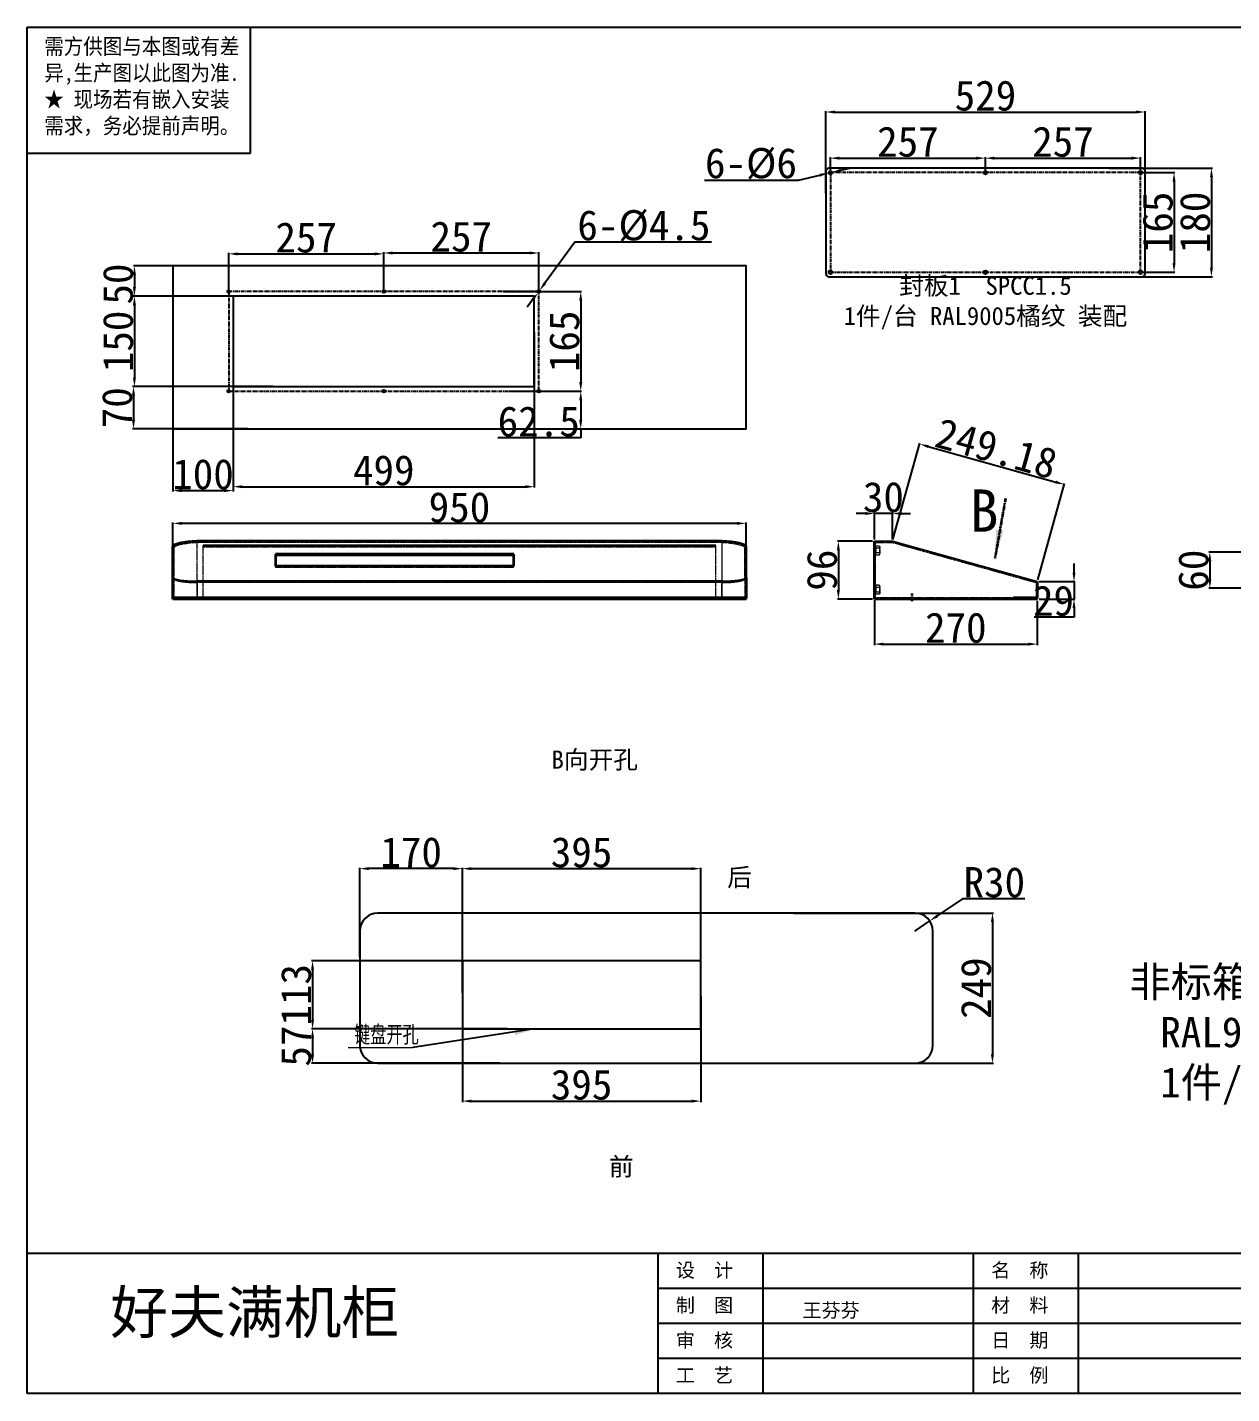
# Model space of a CAD drawing. Header units: millimetres. Extents: x 6893 to 19543, y -3475 to 6590.
# Drawn here: x 16245 to 18241, y 3377 to 5642 of the extents above; entities that cross this region are included whole.
import ezdxf

# ---------------------------------------------------------------- set-up
doc = ezdxf.new("R2010")
doc.units = ezdxf.units.MM
for name, pattern in [('ACAD_ISO04W100', [30, 24, -3, 0, -3]), ('ACAD_ISO08W100', [36, 24, -3, 6, -3]), ('ACISOWELD', [3, 2, -1]), ('CENTER', [10.16, 6.35, -1.27, 1.27, -1.27]), ('HIDDEN', [1.905, 1.27, -0.635]), ('PHANTOM', [12.7, 6.35, -1.27, 1.27, -1.27, 1.27, -1.27])]:
    doc.linetypes.add(name, pattern=pattern)
for name, color, linetype in [('6文字层', 3, 'Continuous'), ('shixian', 7, 'Continuous'), ('tukuang', 7, 'Continuous'), ('xuxian1', 6, 'ACAD_ISO04W100'), ('zhongxingxian', 1, 'ACAD_ISO08W100')]:
    doc.layers.add(name, color=color, linetype=linetype)
doc.layers.add('图框', color=7, linetype='Continuous', lineweight=15)
doc.layers.add('轮廓层', color=7, linetype='Continuous', lineweight=30)
doc.styles.add('SLDTEXTSTYLE0', font='')
doc.styles.add('SLDTEXTSTYLE3', font='TXT', dxfattribs={"width": 0.7, "bigfont": 'bigfont'})
doc.styles.get("Standard").update_dxf_attribs({"font": ''})
doc.styles.get('SLDTEXTSTYLE0').set_extended_font_data('宋体')
doc.styles.get('Standard').set_extended_font_data('SimSun')
doc.dimstyles.new('50#', dxfattribs={"dimtxt": 50, "dimasz": 15, "dimexe": 1.5, "dimexo": 3, "dimgap": 2, "dimtad": 1, "dimtoh": 1, "dimzin": 12, "dimdsep": 46, "dimtxsty": 'Standard', "dimcen": 20, "dimclrd": 3, "dimclre": 3, "dimclrt": 7, "dimadec": 0, "dimazin": 3, "dimtfac": 1, "dimtmove": 0, "dimatfit": 3, "dimfxl": 1, "dimarcsym": 0})
doc.dimstyles.new('SLDDIMSTYLE11', dxfattribs={"dimtxt": 0.18, "dimasz": 32.64, "dimexe": 0, "dimexo": 0.0625, "dimgap": 0, "dimtad": 0, "dimtih": 1, "dimtoh": 1, "dimdec": 0, "dimrnd": 1e-09, "dimzin": 0, "dimdsep": 46, "dimtxsty": 'Standard', "dimsah": 1, "dimcen": 0.09, "dimadec": 0, "dimazin": 0, "dimtfac": 32.64, "dimtdec": 0, "dimtofl": 0, "dimtmove": 0, "dimatfit": 3, "dimfxl": 1, "dimfrac": 2, "dimtolj": 1, "dimtzin": 0, "dimarcsym": 0})

# ---------------------------------------------------------------- blocks, each defined once
blk = doc.blocks.new('SW_NOTE_9')
at = {"color": 0, "linetype": 'Continuous', "lineweight": 0}
blk.add_line((-106.8, 0), (0, 0), dxfattribs=at)
at = {"color": 0, "linetype": 'Continuous', "lineweight": 0, "insert": (-43.5, 35.5), "char_height": 28, "attachment_point": 2, "style": 'SLDTEXTSTYLE3'}
blk.add_mtext('{\\fSimSun|b0|i0|c134|p2;键盘开孔}', dxfattribs=at)
blk = doc.blocks.new('*D27')
at = {"color": 3, "lineweight": -2, "transparency": 16777216}
for p, q in [((16795.8, 4101.1), (16795.8, 4248.8)), ((16950.8, 4247.3), (16810.8, 4247.3)), ((16965.8, 4041.2), (16965.8, 4248.8))]:
    blk.add_line(p, q, dxfattribs=at)
at = {"color": 3, "transparency": 16777216}
for points in [[(16810.8, 4249.8), (16810.8, 4244.8), (16795.8, 4247.3)], [(16950.8, 4244.8), (16950.8, 4249.8), (16965.8, 4247.3)]]:
    blk.add_solid(points, dxfattribs=at)
at = {"layer": 'Defpoints', "color": 0, "transparency": 16777216}
for p in [(16795.8, 4247.3), (16795.8, 4098.1), (16965.8, 4038.2)]:
    blk.add_point(p, dxfattribs=at)
at = {"color": 7, "transparency": 16777216, "insert": (16880.8, 4274.3), "char_height": 50, "attachment_point": 5}
blk.add_mtext('170', dxfattribs=at)
blk = doc.blocks.new('*D28')
at = {"color": 3, "lineweight": -2, "transparency": 16777216}
for p, q in [((17039.8, 4094.7), (16715.9, 4094.7)), ((16717.4, 4079.7), (16717.4, 3996.7)), ((17039.8, 3981.7), (16715.9, 3981.7))]:
    blk.add_line(p, q, dxfattribs=at)
at = {"color": 3, "transparency": 16777216}
for points in [[(16719.9, 4079.7), (16714.9, 4079.7), (16717.4, 4094.7)], [(16714.9, 3996.7), (16719.9, 3996.7), (16717.4, 3981.7)]]:
    blk.add_solid(points, dxfattribs=at)
at = {"layer": 'Defpoints', "color": 0, "transparency": 16777216}
for p in [(17042.8, 4094.7), (16717.4, 3981.7), (17042.8, 3981.7)]:
    blk.add_point(p, dxfattribs=at)
at = {"color": 7, "transparency": 16777216, "insert": (16690.4, 4038.2), "char_height": 50, "attachment_point": 5, "rotation": 90}
blk.add_mtext('113', dxfattribs=at)
blk = doc.blocks.new('*D29')
at = {"color": 3, "lineweight": -2, "transparency": 16777216}
for p, q in [((17010.8, 3981.7), (16715.9, 3981.7)), ((16717.4, 3966.7), (16717.4, 3939.7)), ((17027, 3924.7), (16715.9, 3924.7))]:
    blk.add_line(p, q, dxfattribs=at)
at = {"color": 3, "transparency": 16777216}
for points in [[(16719.9, 3966.7), (16714.9, 3966.7), (16717.4, 3981.7)], [(16714.9, 3939.7), (16719.9, 3939.7), (16717.4, 3924.7)]]:
    blk.add_solid(points, dxfattribs=at)
at = {"layer": 'Defpoints', "color": 0, "transparency": 16777216}
for p in [(17013.8, 3981.7), (16717.4, 3924.7), (17030, 3924.7)]:
    blk.add_point(p, dxfattribs=at)
at = {"color": 7, "transparency": 16777216, "insert": (16690.4, 3953.2), "char_height": 50, "attachment_point": 5, "rotation": 90}
blk.add_mtext('57', dxfattribs=at)
blk = doc.blocks.new('*D30')
at = {"color": 3, "lineweight": -2, "transparency": 16777216}
for p, q in [((16965.8, 4041.2), (16965.8, 4248.8)), ((16980.8, 4247.3), (17345.8, 4247.3)), ((17360.8, 4041.2), (17360.8, 4248.8))]:
    blk.add_line(p, q, dxfattribs=at)
at = {"color": 3, "transparency": 16777216}
for points in [[(16980.8, 4249.8), (16980.8, 4244.8), (16965.8, 4247.3)], [(17345.8, 4244.8), (17345.8, 4249.8), (17360.8, 4247.3)]]:
    blk.add_solid(points, dxfattribs=at)
at = {"layer": 'Defpoints', "color": 0, "transparency": 16777216}
for p in [(17360.8, 4247.3), (16965.8, 4038.2), (17360.8, 4038.2)]:
    blk.add_point(p, dxfattribs=at)
at = {"color": 7, "transparency": 16777216, "insert": (17163.3, 4274.3), "char_height": 50, "attachment_point": 5}
blk.add_mtext('395', dxfattribs=at)
blk = doc.blocks.new('*D31')
at = {"color": 3, "lineweight": -2, "transparency": 16777216}
for p, q in [((16965.8, 4035.2), (16965.8, 3860.5)), ((17360.8, 4035.2), (17360.8, 3860.5)), ((16980.8, 3862), (17345.8, 3862))]:
    blk.add_line(p, q, dxfattribs=at)
at = {"color": 3, "transparency": 16777216}
for points in [[(16980.8, 3864.5), (16980.8, 3859.5), (16965.8, 3862)], [(17345.8, 3859.5), (17345.8, 3864.5), (17360.8, 3862)]]:
    blk.add_solid(points, dxfattribs=at)
at = {"layer": 'Defpoints', "color": 0, "transparency": 16777216}
for p in [(16965.8, 4038.2), (17360.8, 4038.2), (17360.8, 3862)]:
    blk.add_point(p, dxfattribs=at)
at = {"color": 7, "transparency": 16777216, "insert": (17163.3, 3889), "char_height": 50, "attachment_point": 5}
blk.add_mtext('395', dxfattribs=at)
blk = doc.blocks.new('*D35')
at = {"layer": 'Defpoints', "color": 0, "transparency": 16777216}
for p in [(16485.9, 4819.6), (16485.9, 4694.1), (17435.9, 4694.1)]:
    blk.add_point(p, dxfattribs=at)
at = {"layer": '轮廓层', "color": 3, "lineweight": -2, "transparency": 16777216}
for p, q in [((16485.9, 4697.1), (16485.9, 4821.1)), ((17420.9, 4819.6), (16500.9, 4819.6)), ((17435.9, 4697.1), (17435.9, 4821.1))]:
    blk.add_line(p, q, dxfattribs=at)
at = {"layer": '轮廓层', "color": 3, "transparency": 16777216}
for points in [[(16500.9, 4822.1), (16500.9, 4817.1), (16485.9, 4819.6)], [(17420.9, 4817.1), (17420.9, 4822.1), (17435.9, 4819.6)]]:
    blk.add_solid(points, dxfattribs=at)
at = {"layer": '轮廓层', "color": 7, "transparency": 16777216, "insert": (16960.9, 4871.6), "char_height": 50, "attachment_point": 2}
blk.add_mtext('950', dxfattribs=at)
blk = doc.blocks.new('*D36')
at = {"color": 3, "lineweight": -2, "transparency": 16777216}
for p, q in [((17645.6, 4790.1), (17587.4, 4790.1)), ((17588.9, 4775.1), (17588.9, 4709.1)), ((17645.6, 4694.1), (17587.4, 4694.1))]:
    blk.add_line(p, q, dxfattribs=at)
at = {"color": 3, "transparency": 16777216}
for points in [[(17591.4, 4775.1), (17586.4, 4775.1), (17588.9, 4790.1)], [(17586.4, 4709.1), (17591.4, 4709.1), (17588.9, 4694.1)]]:
    blk.add_solid(points, dxfattribs=at)
at = {"layer": 'Defpoints', "color": 0, "transparency": 16777216}
for p in [(17648.6, 4790.1), (17588.9, 4694.1), (17648.6, 4694.1)]:
    blk.add_point(p, dxfattribs=at)
at = {"color": 7, "transparency": 16777216, "insert": (17561.9, 4742.1), "char_height": 50, "attachment_point": 5, "rotation": 90}
blk.add_mtext('96', dxfattribs=at)
blk = doc.blocks.new('*D37')
at = {"color": 3, "lineweight": -2, "transparency": 16777216}
for p, q in [((17648.6, 4692.1), (17648.6, 4618)), ((17918.6, 4691.1), (17918.6, 4618)), ((17663.6, 4619.5), (17903.6, 4619.5))]:
    blk.add_line(p, q, dxfattribs=at)
at = {"color": 3, "transparency": 16777216}
for points in [[(17663.6, 4622), (17663.6, 4617), (17648.6, 4619.5)], [(17903.6, 4617), (17903.6, 4622), (17918.6, 4619.5)]]:
    blk.add_solid(points, dxfattribs=at)
at = {"layer": 'Defpoints', "color": 0, "transparency": 16777216}
for p in [(17648.6, 4695.1), (17918.6, 4694.1), (17918.6, 4619.5)]:
    blk.add_point(p, dxfattribs=at)
at = {"color": 7, "transparency": 16777216, "insert": (17783.6, 4646.5), "char_height": 50, "attachment_point": 5}
blk.add_mtext('270', dxfattribs=at)
blk = doc.blocks.new('*D38')
at = {"color": 3, "lineweight": -2, "transparency": 16777216}
for p, q in [((17794.7, 4197.5), (17752.9, 4169)), ((17898.1, 4197.5), (17794.7, 4197.5)), ((17715.8, 4143.7), (17740.5, 4160.6))]:
    blk.add_line(p, q, dxfattribs=at)
at = {"color": 3, "transparency": 16777216}
blk.add_solid([(17751.5, 4171.1), (17754.4, 4167), (17740.5, 4160.6)], dxfattribs=at)
at = {"layer": 'Defpoints', "color": 0, "transparency": 16777216}
for p in [(17740.5, 4160.6), (17715.8, 4143.7)]:
    blk.add_point(p, dxfattribs=at)
at = {"color": 7, "transparency": 16777216, "insert": (17847.4, 4224.5), "char_height": 50, "attachment_point": 5}
blk.add_mtext('R30', dxfattribs=at)
blk = doc.blocks.new('*D39')
at = {"color": 3, "lineweight": -2, "transparency": 16777216}
for p, q in [((17679.4, 4793), (17723.9, 4952.5)), ((17738, 4947), (17949.1, 4888.1)), ((17919.4, 4726), (17963.9, 4885.5))]:
    blk.add_line(p, q, dxfattribs=at)
at = {"color": 3, "transparency": 16777216}
for points in [[(17738.7, 4949.4), (17737.3, 4944.6), (17723.5, 4951.1)], [(17948.4, 4885.7), (17949.8, 4890.5), (17963.5, 4884.1)]]:
    blk.add_solid(points, dxfattribs=at)
at = {"layer": 'Defpoints', "color": 0, "transparency": 16777216}
for p in [(17963.5, 4884.1), (17678.6, 4790.1), (17918.6, 4723.1)]:
    blk.add_point(p, dxfattribs=at)
at = {"color": 7, "transparency": 16777216, "insert": (17850.8, 4943.6), "char_height": 50, "attachment_point": 5, "rotation": 344.402}
blk.add_mtext('249.18', dxfattribs=at)
blk = doc.blocks.new('*D40')
at = {"color": 3, "lineweight": -2, "transparency": 16777216}
for p, q in [((16578.4, 5206.8), (16578.4, 5267.8)), ((16593.4, 5266.3), (16820.4, 5266.3)), ((16835.4, 5206.8), (16835.4, 5267.8))]:
    blk.add_line(p, q, dxfattribs=at)
at = {"color": 3, "transparency": 16777216}
for points in [[(16593.4, 5268.8), (16593.4, 5263.8), (16578.4, 5266.3)], [(16820.4, 5263.8), (16820.4, 5268.8), (16835.4, 5266.3)]]:
    blk.add_solid(points, dxfattribs=at)
at = {"layer": 'Defpoints', "color": 0, "transparency": 16777216}
for p in [(16835.4, 5266.3), (16578.4, 5203.8), (16835.4, 5203.8)]:
    blk.add_point(p, dxfattribs=at)
at = {"color": 7, "transparency": 16777216, "insert": (16706.9, 5293.3), "char_height": 50, "attachment_point": 5}
blk.add_mtext('257', dxfattribs=at)
blk = doc.blocks.new('*D41')
at = {"color": 3, "lineweight": -2, "transparency": 16777216}
for p, q in [((16835.4, 5206.8), (16835.4, 5269.3)), ((16850.4, 5267.8), (17077.4, 5267.8)), ((17092.4, 5206.8), (17092.4, 5269.3))]:
    blk.add_line(p, q, dxfattribs=at)
at = {"color": 3, "transparency": 16777216}
for points in [[(16850.4, 5270.3), (16850.4, 5265.3), (16835.4, 5267.8)], [(17077.4, 5265.3), (17077.4, 5270.3), (17092.4, 5267.8)]]:
    blk.add_solid(points, dxfattribs=at)
at = {"layer": 'Defpoints', "color": 0, "transparency": 16777216}
for p in [(17092.4, 5267.8), (16835.4, 5203.8), (17092.4, 5203.8)]:
    blk.add_point(p, dxfattribs=at)
at = {"color": 7, "transparency": 16777216, "insert": (16963.9, 5294.8), "char_height": 50, "attachment_point": 5}
blk.add_mtext('257', dxfattribs=at)
blk = doc.blocks.new('*D42')
at = {"color": 3, "lineweight": -2, "transparency": 16777216}
for p, q in [((16597, 5246.3), (16420.7, 5246.3)), ((16422.2, 5231.3), (16422.2, 5211.3)), ((16612.7, 5196.3), (16420.7, 5196.3))]:
    blk.add_line(p, q, dxfattribs=at)
at = {"color": 3, "transparency": 16777216}
for points in [[(16424.7, 5231.3), (16419.7, 5231.3), (16422.2, 5246.3)], [(16419.7, 5211.3), (16424.7, 5211.3), (16422.2, 5196.3)]]:
    blk.add_solid(points, dxfattribs=at)
at = {"layer": 'Defpoints', "color": 0, "transparency": 16777216}
for p in [(16600, 5246.3), (16422.2, 5196.3), (16615.7, 5196.3)]:
    blk.add_point(p, dxfattribs=at)
at = {"color": 7, "transparency": 16777216, "insert": (16395.2, 5216.3), "char_height": 50, "attachment_point": 5, "rotation": 90}
blk.add_mtext('50', dxfattribs=at)
blk = doc.blocks.new('*D43')
at = {"color": 3, "lineweight": -2, "transparency": 16777216}
for p, q in [((16612.7, 5196.3), (16420.7, 5196.3)), ((16422.2, 5181.3), (16422.2, 5061.3)), ((16652.1, 5046.3), (16420.7, 5046.3))]:
    blk.add_line(p, q, dxfattribs=at)
at = {"color": 3, "transparency": 16777216}
for points in [[(16424.7, 5181.3), (16419.7, 5181.3), (16422.2, 5196.3)], [(16419.7, 5061.3), (16424.7, 5061.3), (16422.2, 5046.3)]]:
    blk.add_solid(points, dxfattribs=at)
at = {"layer": 'Defpoints', "color": 0, "transparency": 16777216}
for p in [(16615.7, 5196.3), (16422.2, 5046.3), (16655.1, 5046.3)]:
    blk.add_point(p, dxfattribs=at)
at = {"color": 7, "transparency": 16777216, "insert": (16395.2, 5121.3), "char_height": 50, "attachment_point": 5, "rotation": 90}
blk.add_mtext('150', dxfattribs=at)
blk = doc.blocks.new('*D44')
at = {"color": 3, "lineweight": -2, "transparency": 16777216}
for p, q in [((17033.9, 5203.8), (17163.4, 5203.8)), ((17161.9, 5188.8), (17161.9, 5053.8)), ((17048.4, 5038.8), (17163.4, 5038.8))]:
    blk.add_line(p, q, dxfattribs=at)
at = {"color": 3, "transparency": 16777216}
for points in [[(17164.4, 5188.8), (17159.4, 5188.8), (17161.9, 5203.8)], [(17159.4, 5053.8), (17164.4, 5053.8), (17161.9, 5038.8)]]:
    blk.add_solid(points, dxfattribs=at)
at = {"layer": 'Defpoints', "color": 0, "transparency": 16777216}
for p in [(17030.9, 5203.8), (17045.4, 5038.8), (17161.9, 5038.8)]:
    blk.add_point(p, dxfattribs=at)
at = {"color": 7, "transparency": 16777216, "insert": (17134.9, 5121.3), "char_height": 50, "attachment_point": 5, "rotation": 90}
blk.add_mtext('165', dxfattribs=at)
blk = doc.blocks.new('*D45')
at = {"color": 3, "lineweight": -2, "transparency": 16777216}
for p, q in [((17152.3, 5285.7), (17102.6, 5217.7)), ((17378.9, 5285.7), (17152.3, 5285.7)), ((17082.2, 5189.9), (17073.4, 5177.8)), ((17091.1, 5202), (17093.8, 5205.6))]:
    blk.add_line(p, q, dxfattribs=at)
at = {"color": 3, "transparency": 16777216}
for points in [[(17100.6, 5219.2), (17104.6, 5216.2), (17093.8, 5205.6)], [(17084.3, 5188.4), (17080.2, 5191.3), (17091.1, 5202)]]:
    blk.add_solid(points, dxfattribs=at)
at = {"layer": 'Defpoints', "color": 0, "transparency": 16777216}
for p in [(17091.1, 5202), (17093.8, 5205.6)]:
    blk.add_point(p, dxfattribs=at)
at = {"color": 7, "transparency": 16777216, "insert": (17266.6, 5312.7), "char_height": 50, "attachment_point": 5}
blk.add_mtext('6-%%c4.5', dxfattribs=at)
blk = doc.blocks.new('*D46')
at = {"color": 3, "lineweight": -2, "transparency": 16777216}
for p, q in [((17568.2, 5366.9), (17568.2, 5503)), ((17583.2, 5501.5), (18082.2, 5501.5)), ((18097.2, 5366.9), (18097.2, 5503))]:
    blk.add_line(p, q, dxfattribs=at)
at = {"color": 3, "transparency": 16777216}
for points in [[(17583.2, 5504), (17583.2, 5499), (17568.2, 5501.5)], [(18082.2, 5499), (18082.2, 5504), (18097.2, 5501.5)]]:
    blk.add_solid(points, dxfattribs=at)
at = {"layer": 'Defpoints', "color": 0, "transparency": 16777216}
for p in [(18097.2, 5501.5), (17568.2, 5363.9), (18097.2, 5363.9)]:
    blk.add_point(p, dxfattribs=at)
at = {"color": 7, "transparency": 16777216, "insert": (17832.7, 5528.5), "char_height": 50, "attachment_point": 5}
blk.add_mtext('529', dxfattribs=at)
blk = doc.blocks.new('*D47')
at = {"color": 3, "lineweight": -2, "transparency": 16777216}
for p, q in [((18037.9, 5408.5), (18208.8, 5408.5)), ((18207.3, 5393.5), (18207.3, 5243.5)), ((18037.9, 5228.5), (18208.8, 5228.5))]:
    blk.add_line(p, q, dxfattribs=at)
at = {"color": 3, "transparency": 16777216}
for points in [[(18209.8, 5393.5), (18204.8, 5393.5), (18207.3, 5408.5)], [(18204.8, 5243.5), (18209.8, 5243.5), (18207.3, 5228.5)]]:
    blk.add_solid(points, dxfattribs=at)
at = {"layer": 'Defpoints', "color": 0, "transparency": 16777216}
for p in [(18034.9, 5408.5), (18034.9, 5228.5), (18207.3, 5228.5)]:
    blk.add_point(p, dxfattribs=at)
at = {"color": 7, "transparency": 16777216, "insert": (18180.3, 5318.5), "char_height": 50, "attachment_point": 5, "rotation": 90}
blk.add_mtext('180', dxfattribs=at)
blk = doc.blocks.new('*D48')
at = {"color": 3, "lineweight": -2, "transparency": 16777216}
for p, q in [((17575.7, 5404), (17575.7, 5426.5)), ((17590.7, 5425), (17817.7, 5425)), ((17832.7, 5404), (17832.7, 5426.5))]:
    blk.add_line(p, q, dxfattribs=at)
at = {"color": 3, "transparency": 16777216}
for points in [[(17590.7, 5427.5), (17590.7, 5422.5), (17575.7, 5425)], [(17817.7, 5422.5), (17817.7, 5427.5), (17832.7, 5425)]]:
    blk.add_solid(points, dxfattribs=at)
at = {"layer": 'Defpoints', "color": 0, "transparency": 16777216}
for p in [(17832.7, 5425), (17575.7, 5401), (17832.7, 5401)]:
    blk.add_point(p, dxfattribs=at)
at = {"color": 7, "transparency": 16777216, "insert": (17704.2, 5452), "char_height": 50, "attachment_point": 5}
blk.add_mtext('257', dxfattribs=at)
blk = doc.blocks.new('*D49')
at = {"color": 3, "lineweight": -2, "transparency": 16777216}
for p, q in [((17832.7, 5404), (17832.7, 5426.5)), ((17847.7, 5425), (18074.7, 5425)), ((18089.7, 5404), (18089.7, 5426.5))]:
    blk.add_line(p, q, dxfattribs=at)
at = {"color": 3, "transparency": 16777216}
for points in [[(17847.7, 5427.5), (17847.7, 5422.5), (17832.7, 5425)], [(18074.7, 5422.5), (18074.7, 5427.5), (18089.7, 5425)]]:
    blk.add_solid(points, dxfattribs=at)
at = {"layer": 'Defpoints', "color": 0, "transparency": 16777216}
for p in [(18089.7, 5425), (17832.7, 5401), (18089.7, 5401)]:
    blk.add_point(p, dxfattribs=at)
at = {"color": 7, "transparency": 16777216, "insert": (17961.2, 5452), "char_height": 50, "attachment_point": 5}
blk.add_mtext('257', dxfattribs=at)
blk = doc.blocks.new('*D50')
at = {"color": 3, "lineweight": -2, "transparency": 16777216}
for p, q in [((16585.9, 5100.8), (16585.9, 4872.4)), ((16485.9, 5094.3), (16485.9, 4872.4)), ((16500.9, 4873.9), (16570.9, 4873.9))]:
    blk.add_line(p, q, dxfattribs=at)
at = {"color": 3, "transparency": 16777216}
for points in [[(16500.9, 4876.4), (16500.9, 4871.4), (16485.9, 4873.9)], [(16570.9, 4871.4), (16570.9, 4876.4), (16585.9, 4873.9)]]:
    blk.add_solid(points, dxfattribs=at)
at = {"layer": 'Defpoints', "color": 0, "transparency": 16777216}
for p in [(16485.9, 5097.3), (16585.9, 5103.8), (16585.9, 4873.9)]:
    blk.add_point(p, dxfattribs=at)
at = {"color": 7, "transparency": 16777216, "insert": (16535.9, 4900.9), "char_height": 50, "attachment_point": 5}
blk.add_mtext('100', dxfattribs=at)
blk = doc.blocks.new('*D51')
at = {"color": 3, "lineweight": -2, "transparency": 16777216}
for p, q in [((17084.9, 5137.4), (17084.9, 4878.9)), ((16585.9, 5100.8), (16585.9, 4878.9)), ((16600.9, 4880.4), (17069.9, 4880.4))]:
    blk.add_line(p, q, dxfattribs=at)
at = {"color": 3, "transparency": 16777216}
for points in [[(16600.9, 4882.9), (16600.9, 4877.9), (16585.9, 4880.4)], [(17069.9, 4877.9), (17069.9, 4882.9), (17084.9, 4880.4)]]:
    blk.add_solid(points, dxfattribs=at)
at = {"layer": 'Defpoints', "color": 0, "transparency": 16777216}
for p in [(17084.9, 5140.4), (16585.9, 5103.8), (17084.9, 4880.4)]:
    blk.add_point(p, dxfattribs=at)
at = {"color": 7, "transparency": 16777216, "insert": (16835.4, 4907.4), "char_height": 50, "attachment_point": 5}
blk.add_mtext('499', dxfattribs=at)
blk = doc.blocks.new('*D52')
at = {"color": 3, "lineweight": -2, "transparency": 16777216}
for p, q in [((17515.3, 4173.7), (17845.8, 4173.7)), ((17844.3, 4158.7), (17844.3, 3939.7)), ((17515.3, 3924.7), (17845.8, 3924.7))]:
    blk.add_line(p, q, dxfattribs=at)
at = {"color": 3, "transparency": 16777216}
for points in [[(17846.8, 4158.7), (17841.8, 4158.7), (17844.3, 4173.7)], [(17841.8, 3939.7), (17846.8, 3939.7), (17844.3, 3924.7)]]:
    blk.add_solid(points, dxfattribs=at)
at = {"layer": 'Defpoints', "color": 0, "transparency": 16777216}
for p in [(17512.3, 4173.7), (17512.3, 3924.7), (17844.3, 3924.7)]:
    blk.add_point(p, dxfattribs=at)
at = {"color": 7, "transparency": 16777216, "insert": (17817.3, 4049.2), "char_height": 50, "attachment_point": 5, "rotation": 90}
blk.add_mtext('249', dxfattribs=at)
blk = doc.blocks.new('*D54')
at = {"color": 3, "lineweight": -2, "transparency": 16777216}
for p, q in [((18532.2, 4772.1), (18203.1, 4772.1)), ((18204.6, 4757.1), (18204.6, 4727.1)), ((18532.2, 4712.1), (18203.1, 4712.1))]:
    blk.add_line(p, q, dxfattribs=at)
at = {"color": 3, "transparency": 16777216}
for points in [[(18207.1, 4757.1), (18202.1, 4757.1), (18204.6, 4772.1)], [(18202.1, 4727.1), (18207.1, 4727.1), (18204.6, 4712.1)]]:
    blk.add_solid(points, dxfattribs=at)
at = {"layer": 'Defpoints', "color": 0, "transparency": 16777216}
for p in [(18535.2, 4772.1), (18204.6, 4712.1), (18535.2, 4712.1)]:
    blk.add_point(p, dxfattribs=at)
at = {"color": 7, "transparency": 16777216, "insert": (18177.6, 4742.1), "char_height": 50, "attachment_point": 5, "rotation": 90}
blk.add_mtext('60', dxfattribs=at)
blk = doc.blocks.new('*D58')
at = {"color": 3, "lineweight": -2, "transparency": 16777216}
for p, q in [((17633.6, 4836), (17618.6, 4836)), ((17648.6, 4793.1), (17648.6, 4837.5)), ((17678.6, 4836), (17648.6, 4836)), ((17678.6, 4793.1), (17678.6, 4837.5)), ((17693.6, 4836), (17708.6, 4836))]:
    blk.add_line(p, q, dxfattribs=at)
at = {"color": 3, "transparency": 16777216}
for points in [[(17633.6, 4833.5), (17633.6, 4838.5), (17648.6, 4836)], [(17693.6, 4838.5), (17693.6, 4833.5), (17678.6, 4836)]]:
    blk.add_solid(points, dxfattribs=at)
at = {"layer": 'Defpoints', "color": 0, "transparency": 16777216}
for p in [(17648.6, 4836), (17648.6, 4790.1), (17678.6, 4790.1)]:
    blk.add_point(p, dxfattribs=at)
at = {"color": 7, "transparency": 16777216, "insert": (17663.6, 4863), "char_height": 50, "attachment_point": 5}
blk.add_mtext('30', dxfattribs=at)
blk = doc.blocks.new('JDJH')
for p, q in [((12358.9, 1732.7), (12358.9, 1997.3)), ((12557.3, 1732.7), (12557.3, 1997.3)), ((12954.3, 1732.7), (12954.3, 1997.3)), ((13152.7, 1732.7), (13152.7, 1997.3)), ((13549.7, 1732.7), (13549.7, 1997.3)), ((13748.1, 1732.7), (13748.1, 1997.3)), ((14145.1, 1732.7), (14145.1, 1997.3)), ((14277.4, 1732.7), (14277.4, 1997.3)), ((14409.7, 1798.8), (14409.7, 1997.3)), ((14542, 1798.8), (14542, 1997.3)), ((14925.7, 1931.2), (12358.9, 1931.2)), ((14202.2, 1919.2), (14175.2, 1872.5)), ((14229.1, 1872.5), (14202.2, 1919.2)), ((14925.7, 1865), (12358.9, 1865)), ((14175.2, 1872.5), (14229.1, 1872.5)), ((14202.2, 1853.1), (14175.2, 1806.3)), ((14229.1, 1806.3), (14202.2, 1853.1)), ((14175.2, 1806.3), (14229.1, 1806.3)), ((14925.7, 1798.8), (12358.9, 1798.8)), ((14481.6, 1779), (14547.8, 1792.2)), ((14547.8, 1792.2), (14547.8, 1739.3)), ((14706.4, 1732.7), (14706.4, 1798.8)), ((14481.6, 1779), (14481.6, 1752.5)), ((14481.6, 1752.5), (14547.8, 1739.3))]:
    blk.add_line(p, q)
for radius in [26.5, 13.2]:
    blk.add_circle((14706.4, 1765.8), radius)
at = {"layer": 'tukuang', "linetype": 'ByBlock'}
blk.add_line((14925.7, 1997.3), (11168, 1997.3), dxfattribs=at)
at = {"layer": 'xuxian1', "linetype": 'ByBlock'}
for p, q in [((11168, 1732.7), (11168, 4312.8)), ((11168, 4312.8), (14925.7, 4312.8)), ((11589.4, 4075), (11589.4, 4312.8)), ((14925.7, 4312.8), (14925.7, 1732.7)), ((11168, 4075), (11589.4, 4075)), ((14925.7, 1732.7), (11168, 1732.7))]:
    blk.add_line(p, q, dxfattribs=at)
at = {"layer": 'zhongxingxian', "ltscale": 0.5}
blk.add_line((14458.1, 1765.8), (14739.5, 1765.8), dxfattribs=at)
for s, p in [('2', (14194, 1879.4)), ('1', (14194, 1813.2))]:
    blk.add_text(s, height=22.3).set_placement(p)
at = {"insert": (11324.8, 1926.5), "char_height": 80, "width": 1615.999, "attachment_point": 1}
blk.add_mtext('{\\fSimSun|b0|i0|c134|p2;好夫满机柜}', dxfattribs=at)
at = {"layer": '6文字层', "insert": (11200.1, 4291.9), "char_height": 30, "width": 784.033, "attachment_point": 1}
blk.add_mtext('{\\fSimSun|b0|i0|c134|p2;\\W0.9;\\C1;需方供图与本图或有差\\P异,生产图以此图为准.\\P★ 现场若有嵌入安装\\P需求，务必提前声明。}', dxfattribs=at)
at = {"layer": 'shixian', "char_height": 26.46, "width": 238.071, "attachment_point": 1}
for s, insert in [('设  计', (12392.5, 1979.1)), ('名  称', (12987.9, 1979.1)), ('编  号', (13583.3, 1979.1)), ('标记', (14165.1, 1980.7)), ('处 数', (14297.4, 1980.7)), ('更改号', (14429.7, 1980.7)), ('签   字', (14652.9, 1980.7)), ('制  图', (12392.5, 1912.9)), ('材  料', (12987.9, 1912.9)), ('图  号', (13583.3, 1912.9)), ('王芬芬', (12631.5, 1903.3)), ('审  核', (12392.5, 1846.8)), ('日  期', (12987.9, 1846.8)), ('数  量', (13583.3, 1846.8)), ('工  艺', (12392.5, 1780.6)), ('比  例', (12987.9, 1780.6)), ('单  位', (13583.3, 1780.6)), ('视 角', (14165.1, 1782.2))]:
    blk.add_mtext(s, dxfattribs=dict(at, insert=insert))
blk = doc.blocks.new('*D77')
at = {"color": 3, "lineweight": -2, "transparency": 16777216}
for p, q in [((16610.2, 5046.3), (16419.2, 5046.3)), ((16420.7, 5031.3), (16420.7, 4991.3)), ((16610.2, 4976.3), (16419.2, 4976.3))]:
    blk.add_line(p, q, dxfattribs=at)
at = {"color": 3, "transparency": 16777216}
for points in [[(16423.2, 5031.3), (16418.2, 5031.3), (16420.7, 5046.3)], [(16418.2, 4991.3), (16423.2, 4991.3), (16420.7, 4976.3)]]:
    blk.add_solid(points, dxfattribs=at)
at = {"layer": 'Defpoints', "color": 0, "transparency": 16777216}
for p in [(16613.2, 5046.3), (16420.7, 4976.3), (16613.2, 4976.3)]:
    blk.add_point(p, dxfattribs=at)
at = {"color": 7, "transparency": 16777216, "insert": (16393.7, 5011.3), "char_height": 50, "attachment_point": 5, "rotation": 90}
blk.add_mtext('70', dxfattribs=at)
blk = doc.blocks.new('*D78')
at = {"color": 3, "lineweight": -2, "transparency": 16777216}
for p, q in [((17979.5, 4738.1), (17979.5, 4753.1)), ((17921.6, 4723.1), (17981, 4723.1)), ((17979.5, 4723.1), (17979.5, 4694.1)), ((17921.6, 4694.1), (17981, 4694.1)), ((17979.5, 4679.1), (17979.5, 4664.1)), ((17979.5, 4664.1), (17913.5, 4664.1))]:
    blk.add_line(p, q, dxfattribs=at)
at = {"color": 3, "transparency": 16777216}
for points in [[(17977, 4738.1), (17982, 4738.1), (17979.5, 4723.1)], [(17982, 4679.1), (17977, 4679.1), (17979.5, 4694.1)]]:
    blk.add_solid(points, dxfattribs=at)
at = {"layer": 'Defpoints', "color": 0, "transparency": 16777216}
for p in [(17918.6, 4723.1), (17918.6, 4694.1), (17979.5, 4694.1)]:
    blk.add_point(p, dxfattribs=at)
at = {"color": 7, "transparency": 16777216, "insert": (17945.5, 4691.1), "char_height": 50, "attachment_point": 5}
blk.add_mtext('29', dxfattribs=at)
blk = doc.blocks.new('*D79')
at = {"color": 3, "lineweight": -2, "transparency": 16777216}
for p, q in [((17043.5, 5038.8), (17163.4, 5038.8)), ((17161.9, 5023.8), (17161.9, 4991.3)), ((17161.9, 4961.3), (17024.7, 4961.3)), ((17043.5, 4976.3), (17163.4, 4976.3)), ((17161.9, 4976.3), (17161.9, 4961.3))]:
    blk.add_line(p, q, dxfattribs=at)
at = {"color": 3, "transparency": 16777216}
for points in [[(17164.4, 5023.8), (17159.4, 5023.8), (17161.9, 5038.8)], [(17159.4, 4991.3), (17164.4, 4991.3), (17161.9, 4976.3)]]:
    blk.add_solid(points, dxfattribs=at)
at = {"layer": 'Defpoints', "color": 0, "transparency": 16777216}
for p in [(17040.5, 5038.8), (17040.5, 4976.3), (17161.9, 4976.3)]:
    blk.add_point(p, dxfattribs=at)
at = {"color": 7, "transparency": 16777216, "insert": (17092.3, 4988.3), "char_height": 50, "attachment_point": 5}
blk.add_mtext('62.5', dxfattribs=at)
blk = doc.blocks.new('zw$A5A8')
at = {"color": 2, "linetype": 'ACISOWELD', "lineweight": 15}
for p, q in [((1.4, 6.8), (0, 6)), ((0, 6), (0, 0.8)), ((0, 0.8), (1.4, 0)), ((1.4, 6.8), (13.6, 6.8)), ((1.4, 0), (13.6, 0)), ((3.8, 6), (3.8, 0.8)), ((11.3, 6), (11.3, 0.8)), ((15, 6), (13.6, 6.8)), ((13.6, 0), (15, 0.8)), ((15, 6), (15, 0.8))]:
    blk.add_line(p, q, dxfattribs=at)
for points, knots in [([(0, 6), (0.3, 6.2), (0.6, 6.3), (1.2, 6.5), (1.6, 6.6), (2, 6.6), (2.2, 6.6), (2.5, 6.5), (2.7, 6.5), (3.1, 6.3), (3.4, 6.2), (3.8, 6)], [0, 0, 0, 0, 0.25, 0.25, 0.5, 0.5, 0.625, 0.625, 0.75, 0.75, 1, 1, 1, 1]), ([(3.8, 0.8), (3.4, 0.6), (3.1, 0.5), (2.5, 0.3), (2.2, 0.2), (1.7, 0.2), (1.6, 0.2), (1.2, 0.3), (1.1, 0.3), (0.6, 0.5), (0.3, 0.6), (0, 0.8)], [0, 0, 0, 0, 0.25, 0.25, 0.5, 0.5, 0.625, 0.625, 0.75, 0.75, 1, 1, 1, 1]), ([(3.8, 6), (4.4, 6.2), (5, 6.3), (6.2, 6.5), (6.9, 6.6), (8.1, 6.6), (8.8, 6.5), (10, 6.3), (10.7, 6.2), (11.3, 6)], [0, 0, 0, 0, 0.25, 0.25, 0.5, 0.5, 0.75, 0.75, 1, 1, 1, 1]), ([(3.8, 0.8), (4.4, 0.6), (5, 0.5), (6.2, 0.3), (6.9, 0.2), (8.1, 0.2), (8.8, 0.3), (10, 0.5), (10.7, 0.6), (11.3, 0.8)], [0, 0, 0, 0, 0.25, 0.25, 0.5, 0.5, 0.75, 0.75, 1, 1, 1, 1]), ([(11.3, 6), (11.6, 6.2), (11.9, 6.3), (12.5, 6.5), (12.8, 6.6), (13.3, 6.6), (13.5, 6.6), (13.8, 6.5), (13.9, 6.5), (14.4, 6.3), (14.7, 6.2), (15, 6)], [0, 0, 0, 0, 0.25, 0.25, 0.5, 0.5, 0.625, 0.625, 0.75, 0.75, 1, 1, 1, 1]), ([(15, 0.8), (14.7, 0.6), (14.4, 0.5), (13.8, 0.3), (13.5, 0.2), (13, 0.2), (12.8, 0.2), (12.5, 0.3), (12.3, 0.3), (11.9, 0.5), (11.6, 0.6), (11.3, 0.8)], [0, 0, 0, 0, 0.25, 0.25, 0.5, 0.5, 0.625, 0.625, 0.75, 0.75, 1, 1, 1, 1])]:
    blk.add_open_spline(points, degree=3, knots=knots, dxfattribs=at)
blk = doc.blocks.new('*D172')
at = {"color": 3, "lineweight": -2, "transparency": 16777216}
for p, q in [((17523, 5388.7), (17558.2, 5396.9)), ((17578.6, 5401.6), (17572.8, 5400.3)), ((17593.2, 5405.1), (17607.8, 5408.5)), ((17367.1, 5388.7), (17523, 5388.7))]:
    blk.add_line(p, q, dxfattribs=at)
at = {"color": 3, "transparency": 16777216}
for points in [[(17558.7, 5394.4), (17557.6, 5399.3), (17572.8, 5400.3)], [(17592.7, 5407.5), (17593.8, 5402.6), (17578.6, 5401.6)]]:
    blk.add_solid(points, dxfattribs=at)
at = {"layer": 'Defpoints', "color": 0, "transparency": 16777216}
for p in [(17572.8, 5400.3), (17578.6, 5401.6)]:
    blk.add_point(p, dxfattribs=at)
at = {"color": 7, "transparency": 16777216, "insert": (17444.1, 5415.7), "char_height": 50, "attachment_point": 5}
blk.add_mtext('6-%%c6', dxfattribs=at)
blk = doc.blocks.new('*D186')
at = {"color": 3, "lineweight": -2, "transparency": 16777216}
for p, q in [((18092.7, 5401), (18146.8, 5401)), ((18145.3, 5386), (18145.3, 5251)), ((18092.7, 5236), (18146.8, 5236))]:
    blk.add_line(p, q, dxfattribs=at)
at = {"color": 3, "transparency": 16777216}
for points in [[(18147.8, 5386), (18142.8, 5386), (18145.3, 5401)], [(18142.8, 5251), (18147.8, 5251), (18145.3, 5236)]]:
    blk.add_solid(points, dxfattribs=at)
at = {"layer": 'Defpoints', "color": 0, "transparency": 16777216}
for p in [(18089.7, 5401), (18089.7, 5236), (18145.3, 5236)]:
    blk.add_point(p, dxfattribs=at)
at = {"color": 7, "transparency": 16777216, "insert": (18118.3, 5318.5), "char_height": 50, "attachment_point": 5, "rotation": 90}
blk.add_mtext('165', dxfattribs=at)

msp = doc.modelspace()

# ---------------------------------------------------------------- linework, layer by layer
at = {"color": 0, "linetype": 'HIDDEN', "lineweight": 18}
msp.add_line((17865.718, 4860.8709), (17848.1385, 4760.8033), dxfattribs=at)
msp.add_line((17865.718, 4860.8709), (17848.1385, 4760.8033), dxfattribs=at)
at = {"color": 0, "linetype": 'PHANTOM', "lineweight": 35}
msp.add_line((17865.718, 4860.8709), (17848.1385, 4760.8033), dxfattribs=at)
at = {"color": 7, "linetype": 'Continuous', "lineweight": 35}
for p, q in [((16485.9285, 4730.0947), (16485.9285, 4781.0407)), ((16535.9284, 4790.0677), (16525.9285, 4790.0677)), ((17395.9285, 4790.0677), (16525.9285, 4790.0677)), ((16535.9284, 4782.7974), (17385.9285, 4782.7974)), ((17435.9284, 4730.0947), (17435.9284, 4781.0407)), ((17648.5901, 4696.0677), (17648.5901, 4790.0677)), ((17050.9285, 4768.7568), (16655.9284, 4768.7568)), ((16655.9284, 4768.7568), (16655.9284, 4749.2049)), ((17050.9285, 4766.787), (16655.9284, 4766.787)), ((17050.9285, 4749.2049), (17050.9285, 4768.7568)), ((16655.9284, 4749.2049), (17050.9285, 4749.2049)), ((16485.9285, 4696.0677), (16485.9285, 4730.0947)), ((17395.9285, 4723.0677), (16525.9285, 4723.0677)), ((17435.9284, 4730.0947), (17435.9284, 4696.0677)), ((17918.5901, 4723.0677), (17918.5901, 4696.0677)), ((16485.9285, 4694.0677), (16485.9285, 4696.0677)), ((16525.9285, 4696.0677), (16485.9285, 4696.0677)), ((16525.9285, 4694.0677), (16485.9285, 4694.0677)), ((17395.9285, 4696.0677), (16525.9285, 4696.0677)), ((17395.9285, 4694.0677), (16525.9285, 4694.0677)), ((17435.9284, 4696.0677), (17395.9285, 4696.0677)), ((17435.9284, 4694.0677), (17395.9285, 4694.0677)), ((17435.9284, 4694.0677), (17435.9284, 4696.0677)), ((17648.5901, 4694.0677), (17648.5901, 4696.0677)), ((17688.5901, 4694.0677), (17648.5901, 4694.0677)), ((17878.5901, 4694.0677), (17688.5901, 4694.0677)), ((17918.5901, 4696.0677), (17878.5901, 4696.0677)), ((17918.5901, 4694.0677), (17878.5901, 4694.0677)), ((17918.5901, 4694.0677), (17918.5901, 4696.0677))]:
    msp.add_line(p, q, dxfattribs=at)
at = {"color": 7, "linetype": 'HIDDEN', "lineweight": 18}
for p, q in [((16487.9285, 4728.0641), (16487.9285, 4779.01)), ((16525.9285, 4696.0677), (16525.9285, 4790.0677)), ((17395.9285, 4787.6857), (16525.9285, 4787.6857)), ((16535.9284, 4787.6857), (16525.9285, 4787.6857)), ((16525.9285, 4696.0677), (16525.9285, 4787.6857)), ((16535.9284, 4780.7668), (16535.9284, 4782.7974)), ((16535.9284, 4694.0677), (16535.9284, 4780.7668)), ((16535.9284, 4780.7668), (17385.9285, 4780.7668)), ((17385.9285, 4780.7668), (17385.9285, 4782.7974)), ((17385.9285, 4694.0677), (17385.9285, 4780.7668)), ((17395.9285, 4790.0677), (17395.9285, 4696.0677)), ((17395.9285, 4787.6857), (17395.9285, 4696.0677)), ((17433.9284, 4728.0641), (17433.9284, 4779.01)), ((17648.5901, 4788.0677), (17678.5901, 4788.0677)), ((17650.5901, 4696.0677), (17650.5901, 4787.6857)), ((17678.0524, 4788.1413), (17916.5901, 4721.5496)), ((16655.9284, 4747.2351), (16655.9284, 4749.2049)), ((16655.9284, 4747.2351), (17050.9285, 4747.2351)), ((17050.9285, 4747.2351), (17050.9285, 4749.2049)), ((16487.9285, 4696.0677), (16487.9285, 4728.0641)), ((17395.9285, 4721.3885), (16525.9285, 4721.3885)), ((16525.9285, 4721.3885), (16525.9285, 4696.0677)), ((17395.9285, 4696.0677), (17395.9285, 4721.3885)), ((17433.9284, 4728.0641), (17433.9284, 4696.0677)), ((17916.5901, 4721.5496), (17916.5901, 4696.0677)), ((16525.9285, 4694.0677), (16525.9285, 4696.0677)), ((16535.9284, 4694.0677), (16535.9284, 4696.0677)), ((17385.9285, 4694.0677), (17385.9285, 4696.0677)), ((17395.9285, 4694.0677), (17395.9285, 4696.0677)), ((17688.5901, 4696.0677), (17648.5901, 4696.0677)), ((17878.5901, 4696.0677), (17688.5901, 4696.0677)), ((17718.5901, 4694.0677), (17718.5901, 4696.0677)), ((17868.5901, 4696.0677), (17868.5901, 4694.0677))]:
    msp.add_line(p, q, dxfattribs=at)
for p, q in [((17648.5901, 4790.0677), (17678.5901, 4790.0677)), ((17678.5901, 4790.0677), (17918.5901, 4723.0677))]:
    msp.add_line(p, q)
at = {"color": 8, "linetype": 'PHANTOM', "lineweight": 18}
for p, q in [((16525.9285, 4723.0677), (16525.9285, 4696.0677)), ((17395.9285, 4696.0677), (17395.9285, 4723.0677)), ((16525.9285, 4694.0677), (16525.9285, 4696.0677)), ((17395.9285, 4694.0677), (17395.9285, 4696.0677))]:
    msp.add_line(p, q, dxfattribs=at)
at = {"color": 1, "linetype": 'CENTER', "lineweight": 35}
msp.add_line((17711.0901, 4690.5269), (17711.0901, 4703.124), dxfattribs=at)
for points in [[(17573.1932, 5228.4664), (18092.1932, 5228.4664, 0.414213562), (18097.1932, 5233.4664), (18097.1932, 5403.4664, 0.414213562), (18092.1932, 5408.4664), (17573.1932, 5408.4664, 0.414213562), (17568.1932, 5403.4664), (17568.1932, 5233.4664, 0.414213562)], [(16825.7638, 3924.6932), (17715.7638, 3924.6932, 0.414213562), (17745.7638, 3954.6932), (17745.7638, 4143.6932, 0.414213562), (17715.7638, 4173.6932), (16825.7638, 4173.6932, 0.414213562), (16795.7638, 4143.6932), (16795.7638, 3954.6932, 0.414213562)]]:
    msp.add_lwpolyline(points, format="xyb", close=True)
at = {"color": 1, "linetype": 'CENTER'}
for points in [[(17575.6932, 5235.9664), (18089.6932, 5235.9664), (18089.6932, 5400.9664), (17575.6932, 5400.9664)], [(16578.4285, 5038.7835), (17092.4285, 5038.7835), (17092.4285, 5203.7835), (16578.4285, 5203.7835)]]:
    msp.add_lwpolyline(points, close=True, dxfattribs=at)
for points in [[(16485.9285, 4976.2835), (17435.9285, 4976.2835), (17435.9285, 5246.2835), (16485.9285, 5246.2835)], [(16585.9285, 5046.2835), (17084.9285, 5046.2835), (17084.9285, 5196.2835), (16585.9285, 5196.2835)], [(16965.7638, 3981.6932), (17360.7638, 3981.6932), (17360.7638, 4094.6932), (16965.7638, 4094.6932)]]:
    msp.add_lwpolyline(points, close=True)
for centre, radius in [((17575.6932, 5400.9664), 3), ((17832.6932, 5400.9664), 3), ((18089.6932, 5400.9664), 3), ((17575.6932, 5235.9664), 3), ((17832.6932, 5235.9664), 3), ((18089.6932, 5235.9664), 3), ((16578.4285, 5203.7835), 2.25), ((16835.4285, 5203.7835), 2.25), ((17092.4285, 5203.7835), 2.25), ((16578.4285, 5038.7835), 2.25), ((16835.4285, 5038.7835), 2.25), ((17092.4285, 5038.7835), 2.25)]:
    msp.add_circle(centre, radius)
at = {"color": 7, "linetype": 'Continuous', "lineweight": 35}
for centre, major_axis, start_param, end_param in [((16526.2693, 4782.9808), (40.3408, 1.9401), 1.570796327, 3.141592654), ((17395.5876, 4782.9808), (40.3408, -1.9401), 0, 1.570796327), ((16525.9285, 4730.0947), (40, 0), 3.141592654, 4.71238898), ((17395.9285, 4730.0947), (40, 0), 4.71238898, 6.283185307)]:
    msp.add_ellipse(centre, major_axis=major_axis, ratio=0.175675676, start_param=start_param, end_param=end_param, dxfattribs=at)
at = {"color": 7, "linetype": 'HIDDEN', "lineweight": 18}
for centre, major_axis, start_param, end_param in [((16526.2693, 4780.9502), (38.3408, 1.9401), 1.570796327, 3.141592654), ((17395.5876, 4780.9502), (38.3408, -1.9401), 0, 1.570796327), ((16525.9285, 4728.0641), (38, 0), 3.141592654, 4.71238898), ((17395.9285, 4728.0641), (38, 0), 4.71238898, 6.283185307)]:
    msp.add_ellipse(centre, major_axis=major_axis, ratio=0.175675676, start_param=start_param, end_param=end_param, dxfattribs=at)
at = {"color": 0, "linetype": 'Continuous', "lineweight": 35}
msp.add_solid([(17848.1385, 4760.8033), (17862.3533, 4807.0411), (17850.5343, 4809.1174)], dxfattribs=at)
msp.add_solid([(17848.1385, 4760.8033), (17862.3533, 4807.0411), (17850.5343, 4809.1174)], dxfattribs=at)

# ---------------------------------------------------------------- block references
at = {"xscale": 0.8778000000000002, "yscale": 0.8778000000000002, "zscale": 0.8778000000000002}
msp.add_blockref('JDJH', (6441.3684, 1856.1025), dxfattribs=at)
at = {"rotation": 270}
for p in [(17650.5901, 4782.0732), (17650.5901, 4717.0732)]:
    msp.add_blockref('zw$A5A8', p, dxfattribs=at)
at = {"color": 7}
msp.add_blockref('SW_NOTE_9', (16883.3943, 3951.066), dxfattribs=at)

# ---------------------------------------------------------------- texts
at = {"layer": '图框', "attachment_point": 2, "style": 'SLDTEXTSTYLE0'}
for s, insert, char_height in [('封板1  SPCC1.5\\P1件/台 {\\f宋体|b0|i0|c1|p2;RAL9005橘纹 }装配', (17832.6932, 5228.4664), 30), ('B', (17830.5088, 4875.8018), 70), ('B向开孔', (17185.148, 4443.0308), 30), ('后', (17425.1451, 4247.9955), 30), ('非标箱 SPCC2.0\\PRAL9005橘纹\\P1件/台 装配', (18309.7139, 4084.7362), 50), ('前', (17229.041, 3768.455), 30)]:
    msp.add_mtext(s, dxfattribs=dict(at, insert=insert, char_height=char_height))

# ---------------------------------------------------------------- dimensions: what is measured, and where the dimension line sits
for base, p1, p2, picture, middle in [((18097.1932, 5501.5288), (17568.1932, 5363.9242), (18097.1932, 5363.9242), '*D46', (17832.6932, 5528.5288)), ((17832.6932, 5424.9603), (17575.6932, 5400.9664), (17832.6932, 5400.9664), '*D48', (17704.1932, 5451.9603)), ((16835.4285, 5266.3156), (16578.4285, 5203.7835), (16835.4285, 5203.7835), '*D40', (16706.9285, 5293.3156)), ((17092.4285, 5267.8156), (16835.4285, 5203.7835), (17092.4285, 5203.7835), '*D41', (16963.9285, 5294.8156)), ((16585.9285, 4873.9231), (16485.9285, 5097.2569), (16585.9285, 5103.7505), '*D50', (16535.9285, 4900.9231)), ((17918.5901, 4619.5127), (17648.5901, 4695.0677), (17918.5901, 4694.0677), '*D37', (17783.5901, 4646.5127)), ((16795.7638, 4247.3256), (16965.7638, 4038.1932), (16795.7638, 4098.1094), '*D27', (16880.7638, 4274.3256)), ((17360.7638, 4247.3256), (16965.7638, 4038.1932), (17360.7638, 4038.1932), '*D30', (17163.2638, 4274.3256)), ((17360.7638, 3862.0183), (16965.7638, 4038.1932), (17360.7638, 4038.1932), '*D31', (17163.2638, 3889.0183))]:
    dim = msp.add_linear_dim(base=base, p1=p1, p2=p2, dimstyle='50#')
    dim.commit()
    dim.dimension.update_dxf_attribs({"geometry": picture, "text_midpoint": middle})
for base, p1, p2, picture, middle in [((18089.6932, 5424.9603), (17832.6932, 5400.9664), (18089.6932, 5400.9664), '*D49', (17961.1932, 5451.9603)), ((17084.9285, 4880.4167), (16585.9285, 5103.7505), (17084.9285, 5140.3935), '*D51', (16835.4285, 4907.4167))]:
    dim = msp.add_linear_dim(base=base, p1=p1, p2=p2, dimstyle='50#', override={"dimtmove": 1})
    dim.commit()
    dim.dimension.update_dxf_attribs({"geometry": picture, "text_midpoint": middle})
for p1, p2, picture, middle in [((17578.6146, 5401.6488), (17572.7719, 5400.2839), '*D172', (17523.0298, 5388.6642)), ((17091.1003, 5201.9673), (17093.7566, 5205.5997), '*D45', (17152.3325, 5285.7018))]:
    dim = msp.add_diameter_dim_2p(p1=p1, p2=p2, text='6-<>', dimstyle='50#', override={"dimtxsty": 'Standard'})
    dim.commit()
    dim.dimension.update_dxf_attribs({"geometry": picture, "text_midpoint": middle, "dimtype": 163})
for base, p1, p2, picture, middle in [((18207.3135, 5228.4664), (18034.9129, 5408.4664), (18034.9129, 5228.4664), '*D47', (18180.3135, 5318.4664)), ((18145.3291, 5235.9664), (18089.6932, 5400.9664), (18089.6932, 5235.9664), '*D186', (18118.3291, 5318.4664)), ((17161.8895, 5038.7835), (17030.9031, 5203.7835), (17045.4125, 5038.7835), '*D44', (17134.8895, 5121.2835)), ((16420.6674, 4976.2835), (16613.1663, 5046.2835), (16613.1663, 4976.2835), '*D77', (16393.6674, 5011.2835)), ((17161.8895, 4976.2835), (17040.5083, 5038.7835), (17040.5083, 4976.2835), '*D79', (17092.2918, 4988.2835)), ((17588.9407, 4694.0677), (17648.5901, 4790.0677), (17648.5901, 4694.0677), '*D36', (17561.9407, 4742.0677)), ((17979.5038, 4694.0677), (17918.5901, 4723.0677), (17918.5901, 4694.0677), '*D78', (17945.5205, 4691.0677)), ((17844.3481, 3924.6932), (17512.343, 4173.6932), (17512.343, 3924.6932), '*D52', (17817.3481, 4049.1932)), ((16717.3514, 3981.6932), (17042.762, 4094.6932), (17042.762, 3981.6932), '*D28', (16690.3514, 4038.1932))]:
    dim = msp.add_linear_dim(base=base, p1=p1, p2=p2, angle=90, dimstyle='50#')
    dim.commit()
    dim.dimension.update_dxf_attribs({"geometry": picture, "text_midpoint": middle})
for base, p1, p2, angle, picture, middle, dimtype in [((16422.1674, 5196.2835), (16599.9984, 5246.2835), (16615.7418, 5196.2835), 90, '*D42', (16422.1674, 5216.2835), 160), ((17648.5901, 4835.9944), (17678.5901, 4790.0677), (17648.5901, 4790.0677), 180, '*D58', (17663.5901, 4835.9944), 161), ((18204.6207, 4712.0677), (18535.2234, 4772.0677), (18535.2234, 4712.0677), 90, '*D54', (18204.6207, 4742.0677), 160), ((16717.3514, 3924.6932), (17013.7525, 3981.6932), (17029.9848, 3924.6932), 90, '*D29', (16717.3514, 3953.1932), 160)]:
    dim = msp.add_linear_dim(base=base, p1=p1, p2=p2, angle=angle, dimstyle='50#')
    dim.commit()
    dim.dimension.update_dxf_attribs({"geometry": picture, "text_midpoint": middle, "dimtype": dimtype})
dim = msp.add_linear_dim(base=(16422.1674, 5046.2835), p1=(16615.7418, 5196.2835), p2=(16655.13, 5046.2835), angle=90, dimstyle='50#', override={"dimtmove": 1})
dim.commit()
dim.dimension.update_dxf_attribs({"geometry": '*D43', "text_midpoint": (16395.1674, 5121.2835)})
dim = msp.add_aligned_dim(p1=(17678.5901, 4790.0677), p2=(17918.5901, 4723.0677), distance=167.1546, dimstyle='50#')
dim.commit()
dim.dimension.update_dxf_attribs({"geometry": '*D39', "text_midpoint": (17850.7955, 4943.572)})
dim = msp.add_radius_dim(center=(17715.7638, 4143.6932), mpoint=(17740.5495, 4160.5949), dimstyle='50#')
dim.commit()
dim.dimension.update_dxf_attribs({"geometry": '*D38', "text_midpoint": (17794.6783, 4197.5058), "dimtype": 164})
at = {"layer": '轮廓层'}
dim = msp.add_linear_dim(base=(16485.9285, 4819.5737), p1=(17435.9285, 4694.0677), p2=(16485.9285, 4694.0677), dimstyle='50#', dxfattribs=at)
dim.commit()
dim.dimension.update_dxf_attribs({"geometry": '*D35', "text_midpoint": (16960.9285, 4819.5737), "dimtype": 160})

# ---------------------------------------------------------------- leaders
at = {"color": 7}
msp.add_leader([(17084.9381, 3981.6932), (16883.3943, 3951.066)], dimstyle='SLDDIMSTYLE11', dxfattribs=at)

doc.saveas('drawing.dxf')
